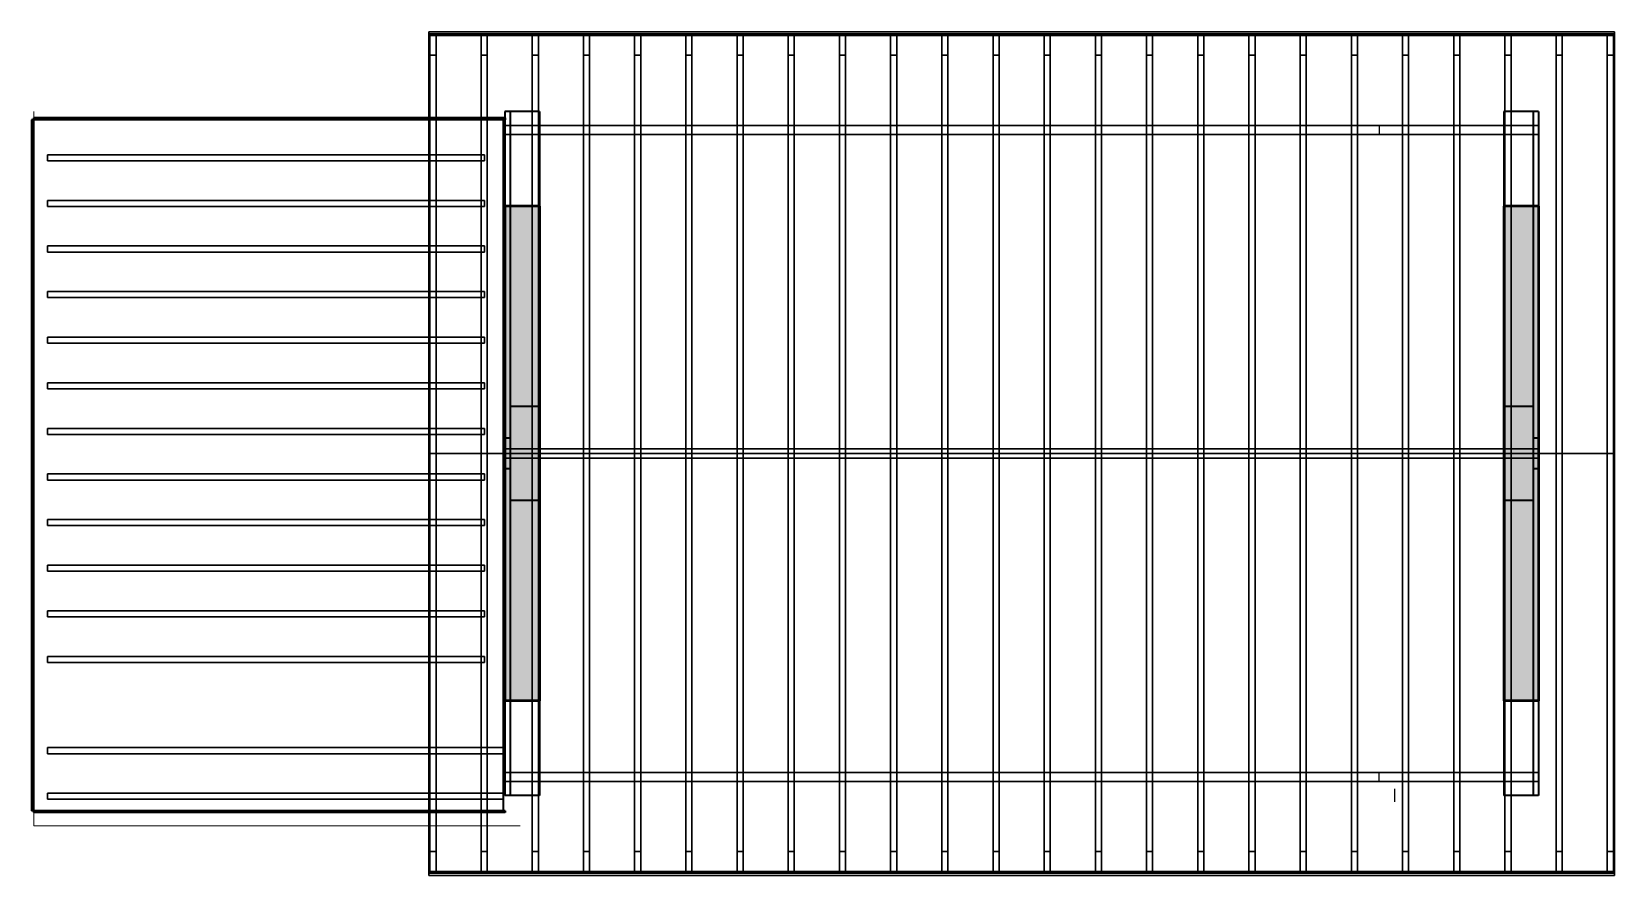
# Model space of a CAD drawing. Header units: metres. Extents: x -13.9 to 7, y -6.2 to 4.9.
import ezdxf

# ---------------------------------------------------------------- set-up
doc = ezdxf.new("R2010")
doc.units = ezdxf.units.M
doc.header["$LTSCALE"] = 8
doc.linetypes.add('Strichlinie_schmal', pattern=[0])
doc.linetypes.add('Vollinie', pattern=[0])
doc.layers.add('Abschnitt 1_Dach_Standard', color=1, linetype='Continuous')
doc.layers.add('Dach', color=2, linetype='Continuous')

msp = doc.modelspace()

# ---------------------------------------------------------------- hatches: boundary and pattern name
at = {"layer": 'Abschnitt 1_Dach_Standard', "linetype": 'Continuous', "true_color": 0xc0c0c0, "transparency": 33554687}
for points in [[(-7.626, -3.902), (-7.556, -3.902), (-7.556, 2.603), (-7.626, 2.603), (-7.626, -3.902)], [(-7.556, -3.902), (-7.171, -3.902), (-7.171, 2.603), (-7.556, 2.603), (-7.556, -3.902)], [(5.519, -3.902), (5.904, -3.902), (5.904, 2.603), (5.519, 2.603), (5.519, -3.902)], [(5.904, -3.902), (5.974, -3.902), (5.974, 2.603), (5.904, 2.603), (5.904, -3.902)]]:
    msp.add_hatch(color=9, dxfattribs=at).paths.add_polyline_path(points, flags=0)

# ---------------------------------------------------------------- linework, layer by layer
at = {"layer": 'Abschnitt 1_Dach_Standard', "color": 7, "linetype": 'Vollinie', "lineweight": 25}
for p, q in [((-8.626, 4.87), (-8.626, 4.9)), ((-8.626, 4.9), (6.974, 4.9)), ((-8.626, 4.9), (-8.626, -0.65)), ((6.974, 4.9), (-8.626, 4.9)), ((6.974, 4.87), (-8.626, 4.87)), ((-8.626, -0.65), (-8.626, 4.87)), ((-8.626, 4.87), (6.974, 4.87)), ((-8.626, 4.85), (-8.626, 4.87)), ((-8.626, 4.87), (6.974, 4.87)), ((-8.626, 4.87), (-8.626, -0.65)), ((6.974, 4.87), (-8.626, 4.87)), ((6.974, 4.85), (-8.626, 4.85)), ((-8.626, -0.65), (-8.626, 4.85)), ((-8.626, 4.85), (6.974, 4.85)), ((-8.533, 4.85), (-8.613, 4.85)), ((-8.613, 4.85), (-8.613, -0.65)), ((-8.613, 4.589), (-8.613, 4.85)), ((-8.613, 4.85), (-8.533, 4.85)), ((-8.533, -0.65), (-8.533, 4.85)), ((-8.533, 4.85), (-8.533, 4.589)), ((-7.86, 4.85), (-7.94, 4.85)), ((-7.94, 4.85), (-7.94, -0.65)), ((-7.94, 4.589), (-7.94, 4.85)), ((-7.94, 4.85), (-7.86, 4.85)), ((-7.86, -0.65), (-7.86, 4.85)), ((-7.86, 4.85), (-7.86, 4.589)), ((-7.186, 4.85), (-7.266, 4.85)), ((-7.266, 4.85), (-7.266, -0.65)), ((-7.266, 4.589), (-7.266, 4.85)), ((-7.266, 4.85), (-7.186, 4.85)), ((-7.186, -0.65), (-7.186, 4.85)), ((-7.186, 4.85), (-7.186, 4.589)), ((-6.512, 4.85), (-6.592, 4.85)), ((-6.592, 4.85), (-6.592, -0.65)), ((-6.592, 4.589), (-6.592, 4.85)), ((-6.592, 4.85), (-6.512, 4.85)), ((-6.512, -0.65), (-6.512, 4.85)), ((-6.512, 4.85), (-6.512, 4.589)), ((-5.839, 4.85), (-5.919, 4.85)), ((-5.919, 4.85), (-5.919, -0.65)), ((-5.919, 4.589), (-5.919, 4.85)), ((-5.919, 4.85), (-5.839, 4.85)), ((-5.839, -0.65), (-5.839, 4.85)), ((-5.839, 4.85), (-5.839, 4.589)), ((-5.165, 4.85), (-5.245, 4.85)), ((-5.245, 4.85), (-5.245, -0.65)), ((-5.245, 4.589), (-5.245, 4.85)), ((-5.245, 4.85), (-5.165, 4.85)), ((-5.165, -0.65), (-5.165, 4.85)), ((-5.165, 4.85), (-5.165, 4.589)), ((-4.491, 4.85), (-4.571, 4.85)), ((-4.571, 4.85), (-4.571, -0.65)), ((-4.571, 4.589), (-4.571, 4.85)), ((-4.571, 4.85), (-4.491, 4.85)), ((-4.491, -0.65), (-4.491, 4.85)), ((-4.491, 4.85), (-4.491, 4.589)), ((-3.818, 4.85), (-3.898, 4.85)), ((-3.898, 4.85), (-3.898, -0.65)), ((-3.898, 4.589), (-3.898, 4.85)), ((-3.898, 4.85), (-3.818, 4.85)), ((-3.818, -0.65), (-3.818, 4.85)), ((-3.818, 4.85), (-3.818, 4.589)), ((-3.144, 4.85), (-3.224, 4.85)), ((-3.224, 4.85), (-3.224, -0.65)), ((-3.224, 4.589), (-3.224, 4.85)), ((-3.224, 4.85), (-3.144, 4.85)), ((-3.144, -0.65), (-3.144, 4.85)), ((-3.144, 4.85), (-3.144, 4.589)), ((-2.47, 4.85), (-2.55, 4.85)), ((-2.55, 4.85), (-2.55, -0.65)), ((-2.55, 4.589), (-2.55, 4.85)), ((-2.55, 4.85), (-2.47, 4.85)), ((-2.47, -0.65), (-2.47, 4.85)), ((-2.47, 4.85), (-2.47, 4.589)), ((-1.796, 4.85), (-1.876, 4.85)), ((-1.876, 4.85), (-1.876, -0.65)), ((-1.876, 4.589), (-1.876, 4.85)), ((-1.876, 4.85), (-1.796, 4.85)), ((-1.796, -0.65), (-1.796, 4.85)), ((-1.796, 4.85), (-1.796, 4.589)), ((-1.123, 4.85), (-1.203, 4.85)), ((-1.203, 4.85), (-1.203, -0.65)), ((-1.203, 4.589), (-1.203, 4.85)), ((-1.203, 4.85), (-1.123, 4.85)), ((-1.123, -0.65), (-1.123, 4.85)), ((-1.123, 4.85), (-1.123, 4.589)), ((-0.449, 4.85), (-0.529, 4.85)), ((-0.529, 4.85), (-0.529, -0.65)), ((-0.529, 4.589), (-0.529, 4.85)), ((-0.529, 4.85), (-0.449, 4.85)), ((-0.449, -0.65), (-0.449, 4.85)), ((-0.449, 4.85), (-0.449, 4.589)), ((0.225, 4.85), (0.145, 4.85)), ((0.145, 4.85), (0.145, -0.65)), ((0.145, 4.589), (0.145, 4.85)), ((0.145, 4.85), (0.225, 4.85)), ((0.225, -0.65), (0.225, 4.85)), ((0.225, 4.85), (0.225, 4.589)), ((0.898, 4.85), (0.818, 4.85)), ((0.818, 4.85), (0.818, -0.65)), ((0.818, 4.589), (0.818, 4.85)), ((0.818, 4.85), (0.898, 4.85)), ((0.898, -0.65), (0.898, 4.85)), ((0.898, 4.85), (0.898, 4.589)), ((1.572, 4.85), (1.492, 4.85)), ((1.492, 4.85), (1.492, -0.65)), ((1.492, 4.589), (1.492, 4.85)), ((1.492, 4.85), (1.572, 4.85)), ((1.572, -0.65), (1.572, 4.85)), ((1.572, 4.85), (1.572, 4.589)), ((2.246, 4.85), (2.166, 4.85)), ((2.166, 4.85), (2.166, -0.65)), ((2.166, 4.589), (2.166, 4.85)), ((2.166, 4.85), (2.246, 4.85)), ((2.246, -0.65), (2.246, 4.85)), ((2.246, 4.85), (2.246, 4.589)), ((2.919, 4.85), (2.839, 4.85)), ((2.839, 4.85), (2.839, -0.65)), ((2.839, 4.589), (2.839, 4.85)), ((2.839, 4.85), (2.919, 4.85)), ((2.919, -0.65), (2.919, 4.85)), ((2.919, 4.85), (2.919, 4.589)), ((3.593, 4.85), (3.513, 4.85)), ((3.513, 4.85), (3.513, -0.65)), ((3.513, 4.589), (3.513, 4.85)), ((3.513, 4.85), (3.593, 4.85)), ((3.593, -0.65), (3.593, 4.85)), ((3.593, 4.85), (3.593, 4.589)), ((4.267, 4.85), (4.187, 4.85)), ((4.187, 4.85), (4.187, -0.65)), ((4.187, 4.589), (4.187, 4.85)), ((4.187, 4.85), (4.267, 4.85)), ((4.267, -0.65), (4.267, 4.85)), ((4.267, 4.85), (4.267, 4.589)), ((4.94, 4.85), (4.86, 4.85)), ((4.86, 4.85), (4.86, -0.65)), ((4.86, 4.589), (4.86, 4.85)), ((4.86, 4.85), (4.94, 4.85)), ((4.94, -0.65), (4.94, 4.85)), ((4.94, 4.85), (4.94, 4.589)), ((5.614, 4.85), (5.534, 4.85)), ((5.534, 4.85), (5.534, -0.65)), ((5.534, 4.589), (5.534, 4.85)), ((5.534, 4.85), (5.614, 4.85)), ((5.614, -0.65), (5.614, 4.85)), ((5.614, 4.85), (5.614, 4.589)), ((6.288, 4.85), (6.208, 4.85)), ((6.208, 4.85), (6.208, -0.65)), ((6.208, 4.589), (6.208, 4.85)), ((6.208, 4.85), (6.288, 4.85)), ((6.288, -0.65), (6.288, 4.85)), ((6.288, 4.85), (6.288, 4.589)), ((6.961, 4.85), (6.881, 4.85)), ((6.881, 4.85), (6.881, -0.65)), ((6.881, 4.589), (6.881, 4.85)), ((6.881, 4.85), (6.961, 4.85)), ((6.961, -0.65), (6.961, 4.85)), ((6.961, 4.85), (6.961, 4.589)), ((6.974, 4.9), (6.974, 4.87)), ((6.974, -0.65), (6.974, 4.9)), ((6.974, 4.87), (6.974, -0.65)), ((6.974, 4.87), (6.974, 4.85)), ((6.974, -0.65), (6.974, 4.87)), ((6.974, 4.85), (6.974, -0.65)), ((-8.613, 4.589), (-8.533, 4.589)), ((-8.613, -0.65), (-8.613, 4.589)), ((-8.533, 4.589), (-8.613, 4.589)), ((-8.533, 4.589), (-8.533, -0.65)), ((-7.94, 4.589), (-7.86, 4.589)), ((-7.94, -0.65), (-7.94, 4.589)), ((-7.86, 4.589), (-7.94, 4.589)), ((-7.86, 4.589), (-7.86, -0.65)), ((-7.266, 4.589), (-7.186, 4.589)), ((-7.266, -0.65), (-7.266, 4.589)), ((-7.186, 4.589), (-7.266, 4.589)), ((-7.186, 4.589), (-7.186, -0.65)), ((-6.592, 4.589), (-6.512, 4.589)), ((-6.592, -0.65), (-6.592, 4.589)), ((-6.512, 4.589), (-6.592, 4.589)), ((-6.512, 4.589), (-6.512, -0.65)), ((-5.919, 4.589), (-5.839, 4.589)), ((-5.919, -0.65), (-5.919, 4.589)), ((-5.839, 4.589), (-5.919, 4.589)), ((-5.839, 4.589), (-5.839, -0.65)), ((-5.245, 4.589), (-5.165, 4.589)), ((-5.245, -0.65), (-5.245, 4.589)), ((-5.165, 4.589), (-5.245, 4.589)), ((-5.165, 4.589), (-5.165, -0.65)), ((-4.571, 4.589), (-4.491, 4.589)), ((-4.571, -0.65), (-4.571, 4.589)), ((-4.491, 4.589), (-4.571, 4.589)), ((-4.491, 4.589), (-4.491, -0.65)), ((-3.898, 4.589), (-3.818, 4.589)), ((-3.898, -0.65), (-3.898, 4.589)), ((-3.818, 4.589), (-3.898, 4.589)), ((-3.818, 4.589), (-3.818, -0.65)), ((-3.224, 4.589), (-3.144, 4.589)), ((-3.224, -0.65), (-3.224, 4.589)), ((-3.144, 4.589), (-3.224, 4.589)), ((-3.144, 4.589), (-3.144, -0.65)), ((-2.55, 4.589), (-2.47, 4.589)), ((-2.55, -0.65), (-2.55, 4.589)), ((-2.47, 4.589), (-2.55, 4.589)), ((-2.47, 4.589), (-2.47, -0.65)), ((-1.876, 4.589), (-1.796, 4.589)), ((-1.876, -0.65), (-1.876, 4.589)), ((-1.796, 4.589), (-1.876, 4.589)), ((-1.796, 4.589), (-1.796, -0.65)), ((-1.203, 4.589), (-1.123, 4.589)), ((-1.203, -0.65), (-1.203, 4.589)), ((-1.123, 4.589), (-1.203, 4.589)), ((-1.123, 4.589), (-1.123, -0.65)), ((-0.529, 4.589), (-0.449, 4.589)), ((-0.529, -0.65), (-0.529, 4.589)), ((-0.449, 4.589), (-0.529, 4.589)), ((-0.449, 4.589), (-0.449, -0.65)), ((0.145, 4.589), (0.225, 4.589)), ((0.145, -0.65), (0.145, 4.589)), ((0.225, 4.589), (0.145, 4.589)), ((0.225, 4.589), (0.225, -0.65)), ((0.818, 4.589), (0.898, 4.589)), ((0.818, -0.65), (0.818, 4.589)), ((0.898, 4.589), (0.818, 4.589)), ((0.898, 4.589), (0.898, -0.65)), ((1.492, 4.589), (1.572, 4.589)), ((1.492, -0.65), (1.492, 4.589)), ((1.572, 4.589), (1.492, 4.589)), ((1.572, 4.589), (1.572, -0.65)), ((2.166, 4.589), (2.246, 4.589)), ((2.166, -0.65), (2.166, 4.589)), ((2.246, 4.589), (2.166, 4.589)), ((2.246, 4.589), (2.246, -0.65)), ((2.839, 4.589), (2.919, 4.589)), ((2.839, -0.65), (2.839, 4.589)), ((2.919, 4.589), (2.839, 4.589)), ((2.919, 4.589), (2.919, -0.65)), ((3.513, 4.589), (3.593, 4.589)), ((3.513, -0.65), (3.513, 4.589)), ((3.593, 4.589), (3.513, 4.589)), ((3.593, 4.589), (3.593, -0.65)), ((4.187, 4.589), (4.267, 4.589)), ((4.187, -0.65), (4.187, 4.589)), ((4.267, 4.589), (4.187, 4.589)), ((4.267, 4.589), (4.267, -0.65)), ((4.86, 4.589), (4.94, 4.589)), ((4.86, -0.65), (4.86, 4.589)), ((4.94, 4.589), (4.86, 4.589)), ((4.94, 4.589), (4.94, -0.65)), ((5.534, 4.589), (5.614, 4.589)), ((5.534, -0.65), (5.534, 4.589)), ((5.614, 4.589), (5.534, 4.589)), ((5.614, 4.589), (5.614, -0.65)), ((6.208, 4.589), (6.288, 4.589)), ((6.208, -0.65), (6.208, 4.589)), ((6.288, 4.589), (6.208, 4.589)), ((6.288, 4.589), (6.288, -0.65)), ((6.881, 4.589), (6.961, 4.589)), ((6.881, -0.65), (6.881, 4.589)), ((6.961, 4.589), (6.881, 4.589)), ((6.961, 4.589), (6.961, -0.65)), ((-13.85, -5.35), (-13.849, 3.741)), ((-13.849, 3.741), (-13.85, -5.35)), ((-13.849, 3.741), (-13.846, 3.741)), ((-7.651, 3.741), (-13.849, 3.741)), ((-13.846, 3.741), (-13.847, -5.35)), ((-13.847, -5.35), (-13.846, 3.741)), ((-13.847, -5.35), (-13.846, 3.741)), ((-13.846, 3.741), (-13.847, -5.35)), ((-13.846, 3.741), (-7.648, 3.741)), ((-13.846, 3.741), (-13.844, 3.741)), ((-7.648, 3.741), (-13.846, 3.741)), ((-13.844, 3.741), (-13.845, -5.35)), ((-13.845, -5.35), (-13.844, 3.741)), ((-13.844, 3.741), (-7.646, 3.741)), ((-7.648, 3.741), (-7.651, 3.741)), ((-7.651, 3.741), (-7.648, -5.35)), ((-7.648, -5.35), (-7.651, 3.741)), ((-7.645, -5.35), (-7.648, 3.741)), ((-7.648, 3.741), (-7.645, -5.35)), ((-7.646, 3.741), (-7.648, 3.741)), ((-7.648, 3.741), (-7.645, -5.35)), ((-7.645, -5.35), (-7.648, 3.741)), ((-7.643, -5.35), (-7.646, 3.741)), ((-7.646, 3.741), (-7.643, -5.35)), ((5.974, 3.668), (-7.626, 3.668)), ((-7.626, 3.668), (-7.626, 3.548)), ((-7.626, 3.548), (-7.626, 3.668)), ((-7.626, 3.668), (5.974, 3.668)), ((-7.626, 3.548), (5.974, 3.548)), ((5.974, 3.548), (-7.626, 3.548)), ((5.974, 3.548), (5.974, 3.668)), ((5.974, 3.668), (5.974, 3.548)), ((-13.644, 3.281), (-13.644, 3.201)), ((-7.896, 3.281), (-13.644, 3.281)), ((-13.644, 3.201), (-13.644, 3.281)), ((-13.644, 3.281), (-7.896, 3.281)), ((-13.644, 3.201), (-7.896, 3.201)), ((-7.896, 3.201), (-13.644, 3.201)), ((-7.896, 3.201), (-7.896, 3.281)), ((-7.896, 3.281), (-7.896, 3.201)), ((-13.644, 2.681), (-13.644, 2.601)), ((-7.896, 2.681), (-13.644, 2.681)), ((-13.644, 2.601), (-13.644, 2.681)), ((-13.644, 2.681), (-7.896, 2.681)), ((-13.644, 2.601), (-7.896, 2.601)), ((-7.896, 2.601), (-13.644, 2.601)), ((-7.896, 2.601), (-7.896, 2.681)), ((-7.896, 2.681), (-7.896, 2.601)), ((-13.644, 2.081), (-13.644, 2.001)), ((-7.895, 2.081), (-13.644, 2.081)), ((-13.644, 2.001), (-13.644, 2.081)), ((-13.644, 2.081), (-7.895, 2.081)), ((-13.644, 2.001), (-7.895, 2.001)), ((-7.895, 2.001), (-13.644, 2.001)), ((-7.895, 2.001), (-7.895, 2.081)), ((-7.895, 2.081), (-7.895, 2.001)), ((-13.644, 1.481), (-13.644, 1.401)), ((-7.895, 1.481), (-13.644, 1.481)), ((-13.644, 1.401), (-13.644, 1.481)), ((-13.644, 1.481), (-7.895, 1.481)), ((-7.895, 1.401), (-7.895, 1.481)), ((-7.895, 1.481), (-7.895, 1.401)), ((-13.644, 1.401), (-7.895, 1.401)), ((-7.895, 1.401), (-13.644, 1.401)), ((-13.644, 0.881), (-13.644, 0.801)), ((-7.895, 0.881), (-13.644, 0.881)), ((-13.644, 0.801), (-13.644, 0.881)), ((-13.644, 0.881), (-7.895, 0.881)), ((-7.895, 0.801), (-7.895, 0.881)), ((-7.895, 0.881), (-7.895, 0.801)), ((-13.644, 0.801), (-7.895, 0.801)), ((-7.895, 0.801), (-13.644, 0.801)), ((-13.644, 0.281), (-13.644, 0.201)), ((-7.895, 0.281), (-13.644, 0.281)), ((-13.644, 0.201), (-13.644, 0.281)), ((-13.644, 0.281), (-7.895, 0.281)), ((-7.895, 0.201), (-7.895, 0.281)), ((-7.895, 0.281), (-7.895, 0.201)), ((-13.644, 0.201), (-7.895, 0.201)), ((-7.895, 0.201), (-13.644, 0.201)), ((-13.644, -0.319), (-13.644, -0.399)), ((-7.895, -0.319), (-13.644, -0.319)), ((-13.644, -0.399), (-13.644, -0.319)), ((-13.644, -0.319), (-7.895, -0.319)), ((-13.644, -0.399), (-7.895, -0.399)), ((-7.895, -0.399), (-13.644, -0.399)), ((-7.895, -0.399), (-7.895, -0.319)), ((-7.895, -0.319), (-7.895, -0.399)), ((5.974, -0.59), (-7.626, -0.59)), ((-7.626, -0.59), (-7.626, -0.71)), ((-7.626, -0.59), (5.974, -0.59)), ((-7.626, -0.71), (-7.626, -0.59)), ((5.974, -0.71), (5.974, -0.59)), ((5.974, -0.59), (5.974, -0.71)), ((-8.626, -6.17), (-8.626, -0.65)), ((-8.626, -0.65), (6.974, -0.65)), ((-8.626, -0.65), (-8.626, -6.2)), ((6.974, -0.65), (-8.626, -0.65)), ((-8.626, -6.15), (-8.626, -0.65)), ((-8.626, -0.65), (6.974, -0.65)), ((-8.626, -0.65), (-8.626, -6.17)), ((6.974, -0.65), (-8.626, -0.65)), ((6.974, -0.65), (-8.626, -0.65)), ((-8.626, -0.65), (6.974, -0.65)), ((6.974, -0.65), (-8.626, -0.65)), ((-8.626, -0.65), (6.974, -0.65)), ((-8.613, -0.65), (-8.533, -0.65)), ((-8.533, -0.65), (-8.613, -0.65)), ((-8.533, -0.65), (-8.613, -0.65)), ((-8.613, -0.65), (-8.613, -6.15)), ((-8.613, -5.888), (-8.613, -0.65)), ((-8.613, -0.65), (-8.533, -0.65)), ((-8.533, -6.15), (-8.533, -0.65)), ((-8.533, -0.65), (-8.533, -5.888)), ((-7.94, -0.65), (-7.86, -0.65)), ((-7.86, -0.65), (-7.94, -0.65)), ((-7.86, -0.65), (-7.94, -0.65)), ((-7.94, -0.65), (-7.94, -6.15)), ((-7.94, -5.888), (-7.94, -0.65)), ((-7.94, -0.65), (-7.86, -0.65)), ((-7.86, -6.15), (-7.86, -0.65)), ((-7.86, -0.65), (-7.86, -5.888)), ((-7.626, -0.71), (5.974, -0.71)), ((5.974, -0.71), (-7.626, -0.71)), ((-7.266, -0.65), (-7.186, -0.65)), ((-7.186, -0.65), (-7.266, -0.65)), ((-7.186, -0.65), (-7.266, -0.65)), ((-7.266, -0.65), (-7.266, -6.15)), ((-7.266, -5.888), (-7.266, -0.65)), ((-7.266, -0.65), (-7.186, -0.65)), ((-7.186, -6.15), (-7.186, -0.65)), ((-7.186, -0.65), (-7.186, -5.888)), ((-6.592, -0.65), (-6.512, -0.65)), ((-6.512, -0.65), (-6.592, -0.65)), ((-6.512, -0.65), (-6.592, -0.65)), ((-6.592, -0.65), (-6.592, -6.15)), ((-6.592, -5.888), (-6.592, -0.65)), ((-6.592, -0.65), (-6.512, -0.65)), ((-6.512, -6.15), (-6.512, -0.65)), ((-6.512, -0.65), (-6.512, -5.888)), ((-5.919, -0.65), (-5.839, -0.65)), ((-5.839, -0.65), (-5.919, -0.65)), ((-5.839, -0.65), (-5.919, -0.65)), ((-5.919, -0.65), (-5.919, -6.15)), ((-5.919, -5.888), (-5.919, -0.65)), ((-5.919, -0.65), (-5.839, -0.65)), ((-5.839, -6.15), (-5.839, -0.65)), ((-5.839, -0.65), (-5.839, -5.888)), ((-5.245, -0.65), (-5.165, -0.65)), ((-5.165, -0.65), (-5.245, -0.65)), ((-5.165, -0.65), (-5.245, -0.65)), ((-5.245, -0.65), (-5.245, -6.15)), ((-5.245, -5.888), (-5.245, -0.65)), ((-5.245, -0.65), (-5.165, -0.65)), ((-5.165, -6.15), (-5.165, -0.65)), ((-5.165, -0.65), (-5.165, -5.888)), ((-4.491, -0.65), (-4.571, -0.65)), ((-4.571, -0.65), (-4.571, -6.15)), ((-4.571, -5.888), (-4.571, -0.65)), ((-4.571, -0.65), (-4.491, -0.65)), ((-4.571, -0.65), (-4.491, -0.65)), ((-4.491, -0.65), (-4.571, -0.65)), ((-4.491, -6.15), (-4.491, -0.65)), ((-4.491, -0.65), (-4.491, -5.888)), ((-3.818, -0.65), (-3.898, -0.65)), ((-3.898, -0.65), (-3.898, -6.15)), ((-3.898, -5.888), (-3.898, -0.65)), ((-3.898, -0.65), (-3.818, -0.65)), ((-3.898, -0.65), (-3.818, -0.65)), ((-3.818, -0.65), (-3.898, -0.65)), ((-3.818, -6.15), (-3.818, -0.65)), ((-3.818, -0.65), (-3.818, -5.888)), ((-3.144, -0.65), (-3.224, -0.65)), ((-3.224, -0.65), (-3.224, -6.15)), ((-3.224, -5.888), (-3.224, -0.65)), ((-3.224, -0.65), (-3.144, -0.65)), ((-3.224, -0.65), (-3.144, -0.65)), ((-3.144, -0.65), (-3.224, -0.65)), ((-3.144, -6.15), (-3.144, -0.65)), ((-3.144, -0.65), (-3.144, -5.888)), ((-2.47, -0.65), (-2.55, -0.65)), ((-2.55, -0.65), (-2.55, -6.15)), ((-2.55, -5.888), (-2.55, -0.65)), ((-2.55, -0.65), (-2.47, -0.65)), ((-2.55, -0.65), (-2.47, -0.65)), ((-2.47, -0.65), (-2.55, -0.65)), ((-2.47, -6.15), (-2.47, -0.65)), ((-2.47, -0.65), (-2.47, -5.888)), ((-1.876, -0.65), (-1.796, -0.65)), ((-1.796, -0.65), (-1.876, -0.65)), ((-1.796, -0.65), (-1.876, -0.65)), ((-1.876, -0.65), (-1.876, -6.15)), ((-1.876, -5.888), (-1.876, -0.65)), ((-1.876, -0.65), (-1.796, -0.65)), ((-1.796, -6.15), (-1.796, -0.65)), ((-1.796, -0.65), (-1.796, -5.888)), ((-1.203, -0.65), (-1.123, -0.65)), ((-1.123, -0.65), (-1.203, -0.65)), ((-1.123, -0.65), (-1.203, -0.65)), ((-1.203, -0.65), (-1.203, -6.15)), ((-1.203, -5.888), (-1.203, -0.65)), ((-1.203, -0.65), (-1.123, -0.65)), ((-1.123, -6.15), (-1.123, -0.65)), ((-1.123, -0.65), (-1.123, -5.888)), ((-0.529, -0.65), (-0.449, -0.65)), ((-0.449, -0.65), (-0.529, -0.65)), ((-0.449, -0.65), (-0.529, -0.65)), ((-0.529, -0.65), (-0.529, -6.15)), ((-0.529, -5.888), (-0.529, -0.65)), ((-0.529, -0.65), (-0.449, -0.65)), ((-0.449, -6.15), (-0.449, -0.65)), ((-0.449, -0.65), (-0.449, -5.888)), ((0.145, -0.65), (0.225, -0.65)), ((0.225, -0.65), (0.145, -0.65)), ((0.225, -0.65), (0.145, -0.65)), ((0.145, -0.65), (0.145, -6.15)), ((0.145, -5.888), (0.145, -0.65)), ((0.145, -0.65), (0.225, -0.65)), ((0.225, -6.15), (0.225, -0.65)), ((0.225, -0.65), (0.225, -5.888)), ((0.818, -0.65), (0.898, -0.65)), ((0.898, -0.65), (0.818, -0.65)), ((0.898, -0.65), (0.818, -0.65)), ((0.818, -0.65), (0.818, -6.15)), ((0.818, -5.888), (0.818, -0.65)), ((0.818, -0.65), (0.898, -0.65)), ((0.898, -6.15), (0.898, -0.65)), ((0.898, -0.65), (0.898, -5.888)), ((1.492, -0.65), (1.572, -0.65)), ((1.572, -0.65), (1.492, -0.65)), ((1.572, -0.65), (1.492, -0.65)), ((1.492, -0.65), (1.492, -6.15)), ((1.492, -5.888), (1.492, -0.65)), ((1.492, -0.65), (1.572, -0.65)), ((1.572, -6.15), (1.572, -0.65)), ((1.572, -0.65), (1.572, -5.888)), ((2.166, -0.65), (2.246, -0.65)), ((2.246, -0.65), (2.166, -0.65)), ((2.246, -0.65), (2.166, -0.65)), ((2.166, -0.65), (2.166, -6.15)), ((2.166, -5.888), (2.166, -0.65)), ((2.166, -0.65), (2.246, -0.65)), ((2.246, -6.15), (2.246, -0.65)), ((2.246, -0.65), (2.246, -5.888)), ((2.839, -0.65), (2.919, -0.65)), ((2.919, -0.65), (2.839, -0.65)), ((2.919, -0.65), (2.839, -0.65)), ((2.839, -0.65), (2.839, -6.15)), ((2.839, -5.888), (2.839, -0.65)), ((2.839, -0.65), (2.919, -0.65)), ((2.919, -6.15), (2.919, -0.65)), ((2.919, -0.65), (2.919, -5.888)), ((3.513, -0.65), (3.593, -0.65)), ((3.593, -0.65), (3.513, -0.65)), ((3.593, -0.65), (3.513, -0.65)), ((3.513, -0.65), (3.513, -6.15)), ((3.513, -5.888), (3.513, -0.65)), ((3.513, -0.65), (3.593, -0.65)), ((3.593, -6.15), (3.593, -0.65)), ((3.593, -0.65), (3.593, -5.888)), ((4.187, -0.65), (4.267, -0.65)), ((4.267, -0.65), (4.187, -0.65)), ((4.267, -0.65), (4.187, -0.65)), ((4.187, -0.65), (4.187, -6.15)), ((4.187, -5.888), (4.187, -0.65)), ((4.187, -0.65), (4.267, -0.65)), ((4.267, -6.15), (4.267, -0.65)), ((4.267, -0.65), (4.267, -5.888)), ((4.94, -0.65), (4.86, -0.65)), ((4.86, -0.65), (4.86, -6.15)), ((4.86, -5.888), (4.86, -0.65)), ((4.86, -0.65), (4.94, -0.65)), ((4.86, -0.65), (4.94, -0.65)), ((4.94, -0.65), (4.86, -0.65)), ((4.94, -6.15), (4.94, -0.65)), ((4.94, -0.65), (4.94, -5.888)), ((5.534, -0.65), (5.614, -0.65)), ((5.614, -0.65), (5.534, -0.65)), ((5.614, -0.65), (5.534, -0.65)), ((5.534, -0.65), (5.534, -6.15)), ((5.534, -5.888), (5.534, -0.65)), ((5.534, -0.65), (5.614, -0.65)), ((5.614, -6.15), (5.614, -0.65)), ((5.614, -0.65), (5.614, -5.888)), ((6.208, -0.65), (6.288, -0.65)), ((6.288, -0.65), (6.208, -0.65)), ((6.288, -0.65), (6.208, -0.65)), ((6.208, -0.65), (6.208, -6.15)), ((6.208, -5.888), (6.208, -0.65)), ((6.208, -0.65), (6.288, -0.65)), ((6.288, -6.15), (6.288, -0.65)), ((6.288, -0.65), (6.288, -5.888)), ((6.961, -0.65), (6.881, -0.65)), ((6.881, -0.65), (6.881, -6.15)), ((6.881, -5.888), (6.881, -0.65)), ((6.881, -0.65), (6.961, -0.65)), ((6.881, -0.65), (6.961, -0.65)), ((6.961, -0.65), (6.881, -0.65)), ((6.961, -6.15), (6.961, -0.65)), ((6.961, -0.65), (6.961, -5.888)), ((6.974, -0.65), (6.974, -6.17)), ((6.974, -6.2), (6.974, -0.65)), ((6.974, -0.65), (6.974, -6.15)), ((6.974, -6.17), (6.974, -0.65)), ((-13.644, -0.919), (-13.644, -0.999)), ((-7.894, -0.919), (-13.644, -0.919)), ((-13.644, -0.999), (-13.644, -0.919)), ((-13.644, -0.919), (-7.894, -0.919)), ((-13.644, -0.999), (-7.894, -0.999)), ((-7.894, -0.999), (-13.644, -0.999)), ((-7.894, -0.999), (-7.894, -0.919)), ((-7.894, -0.919), (-7.894, -0.999)), ((-13.645, -1.519), (-13.645, -1.599)), ((-7.894, -1.519), (-13.645, -1.519)), ((-13.645, -1.599), (-13.645, -1.519)), ((-13.645, -1.519), (-7.894, -1.519)), ((-13.645, -1.599), (-7.894, -1.599)), ((-7.894, -1.599), (-13.645, -1.599)), ((-7.894, -1.599), (-7.894, -1.519)), ((-7.894, -1.519), (-7.894, -1.599)), ((-13.645, -2.119), (-13.645, -2.199)), ((-7.894, -2.119), (-13.645, -2.119)), ((-13.645, -2.199), (-13.645, -2.119)), ((-13.645, -2.119), (-7.894, -2.119)), ((-13.645, -2.199), (-7.894, -2.199)), ((-7.894, -2.199), (-13.645, -2.199)), ((-7.894, -2.199), (-7.894, -2.119)), ((-7.894, -2.119), (-7.894, -2.199)), ((-13.645, -2.719), (-13.645, -2.799)), ((-7.894, -2.719), (-13.645, -2.719)), ((-13.645, -2.799), (-13.645, -2.719)), ((-13.645, -2.719), (-7.894, -2.719)), ((-13.645, -2.799), (-7.894, -2.799)), ((-7.894, -2.799), (-13.645, -2.799)), ((-7.894, -2.799), (-7.894, -2.719)), ((-7.894, -2.719), (-7.894, -2.799)), ((-13.645, -3.319), (-13.645, -3.399)), ((-7.894, -3.319), (-13.645, -3.319)), ((-13.645, -3.399), (-13.645, -3.319)), ((-13.645, -3.319), (-7.894, -3.319)), ((-7.894, -3.399), (-7.894, -3.319)), ((-7.894, -3.319), (-7.894, -3.399)), ((-13.645, -3.399), (-7.894, -3.399)), ((-7.894, -3.399), (-13.645, -3.399)), ((-13.645, -4.519), (-13.645, -4.599)), ((-7.643, -4.519), (-13.645, -4.519)), ((-13.645, -4.599), (-13.645, -4.519)), ((-13.645, -4.519), (-7.643, -4.519)), ((-7.643, -4.599), (-7.643, -4.519)), ((-7.643, -4.519), (-7.643, -4.599)), ((-13.645, -4.599), (-7.643, -4.599)), ((-7.643, -4.599), (-13.645, -4.599)), ((5.974, -4.847), (-7.626, -4.847)), ((-7.626, -4.847), (-7.626, -4.967)), ((-7.626, -4.847), (5.974, -4.847)), ((-7.626, -4.967), (-7.626, -4.847)), ((-7.626, -4.967), (5.974, -4.967)), ((5.974, -4.967), (-7.626, -4.967)), ((5.974, -4.967), (5.974, -4.847)), ((5.974, -4.847), (5.974, -4.967)), ((-13.645, -5.119), (-13.645, -5.199)), ((-7.643, -5.119), (-13.645, -5.119)), ((-13.645, -5.199), (-13.645, -5.119)), ((-13.645, -5.119), (-7.643, -5.119)), ((-13.645, -5.199), (-7.643, -5.199)), ((-7.643, -5.199), (-13.645, -5.199)), ((-7.643, -5.199), (-7.643, -5.119)), ((-7.643, -5.119), (-7.643, -5.199)), ((-13.847, -5.35), (-13.85, -5.35)), ((-13.85, -5.35), (-7.648, -5.35)), ((-7.645, -5.35), (-13.847, -5.35)), ((-13.845, -5.35), (-13.847, -5.35)), ((-13.847, -5.35), (-7.645, -5.35)), ((-7.643, -5.35), (-13.845, -5.35)), ((-7.648, -5.35), (-7.645, -5.35)), ((-7.645, -5.35), (-7.643, -5.35)), ((-8.533, -5.888), (-8.613, -5.888)), ((-8.613, -6.15), (-8.613, -5.888)), ((-8.613, -5.888), (-8.533, -5.888)), ((-8.533, -5.888), (-8.533, -6.15)), ((-7.86, -5.888), (-7.94, -5.888)), ((-7.94, -6.15), (-7.94, -5.888)), ((-7.94, -5.888), (-7.86, -5.888)), ((-7.86, -5.888), (-7.86, -6.15)), ((-7.186, -5.888), (-7.266, -5.888)), ((-7.266, -6.15), (-7.266, -5.888)), ((-7.266, -5.888), (-7.186, -5.888)), ((-7.186, -5.888), (-7.186, -6.15)), ((-6.512, -5.888), (-6.592, -5.888)), ((-6.592, -6.15), (-6.592, -5.888)), ((-6.592, -5.888), (-6.512, -5.888)), ((-6.512, -5.888), (-6.512, -6.15)), ((-5.839, -5.888), (-5.919, -5.888)), ((-5.919, -6.15), (-5.919, -5.888)), ((-5.919, -5.888), (-5.839, -5.888)), ((-5.839, -5.888), (-5.839, -6.15)), ((-5.165, -5.888), (-5.245, -5.888)), ((-5.245, -6.15), (-5.245, -5.888)), ((-5.245, -5.888), (-5.165, -5.888)), ((-5.165, -5.888), (-5.165, -6.15)), ((-4.491, -5.888), (-4.571, -5.888)), ((-4.571, -6.15), (-4.571, -5.888)), ((-4.571, -5.888), (-4.491, -5.888)), ((-4.491, -5.888), (-4.491, -6.15)), ((-3.818, -5.888), (-3.898, -5.888)), ((-3.898, -6.15), (-3.898, -5.888)), ((-3.898, -5.888), (-3.818, -5.888)), ((-3.818, -5.888), (-3.818, -6.15)), ((-3.144, -5.888), (-3.224, -5.888)), ((-3.224, -6.15), (-3.224, -5.888)), ((-3.224, -5.888), (-3.144, -5.888)), ((-3.144, -5.888), (-3.144, -6.15)), ((-2.47, -5.888), (-2.55, -5.888)), ((-2.55, -6.15), (-2.55, -5.888)), ((-2.55, -5.888), (-2.47, -5.888)), ((-2.47, -5.888), (-2.47, -6.15)), ((-1.796, -5.888), (-1.876, -5.888)), ((-1.876, -6.15), (-1.876, -5.888)), ((-1.876, -5.888), (-1.796, -5.888)), ((-1.796, -5.888), (-1.796, -6.15)), ((-1.123, -5.888), (-1.203, -5.888)), ((-1.203, -6.15), (-1.203, -5.888)), ((-1.203, -5.888), (-1.123, -5.888)), ((-1.123, -5.888), (-1.123, -6.15)), ((-0.449, -5.888), (-0.529, -5.888)), ((-0.529, -6.15), (-0.529, -5.888)), ((-0.529, -5.888), (-0.449, -5.888)), ((-0.449, -5.888), (-0.449, -6.15)), ((0.225, -5.888), (0.145, -5.888)), ((0.145, -6.15), (0.145, -5.888)), ((0.145, -5.888), (0.225, -5.888)), ((0.225, -5.888), (0.225, -6.15)), ((0.898, -5.888), (0.818, -5.888)), ((0.818, -6.15), (0.818, -5.888)), ((0.818, -5.888), (0.898, -5.888)), ((0.898, -5.888), (0.898, -6.15)), ((1.572, -5.888), (1.492, -5.888)), ((1.492, -6.15), (1.492, -5.888)), ((1.492, -5.888), (1.572, -5.888)), ((1.572, -5.888), (1.572, -6.15)), ((2.246, -5.888), (2.166, -5.888)), ((2.166, -6.15), (2.166, -5.888)), ((2.166, -5.888), (2.246, -5.888)), ((2.246, -5.888), (2.246, -6.15)), ((2.919, -5.888), (2.839, -5.888)), ((2.839, -6.15), (2.839, -5.888)), ((2.839, -5.888), (2.919, -5.888)), ((2.919, -5.888), (2.919, -6.15)), ((3.593, -5.888), (3.513, -5.888)), ((3.513, -6.15), (3.513, -5.888)), ((3.513, -5.888), (3.593, -5.888)), ((3.593, -5.888), (3.593, -6.15)), ((4.267, -5.888), (4.187, -5.888)), ((4.187, -6.15), (4.187, -5.888)), ((4.187, -5.888), (4.267, -5.888)), ((4.267, -5.888), (4.267, -6.15)), ((4.94, -5.888), (4.86, -5.888)), ((4.86, -6.15), (4.86, -5.888)), ((4.86, -5.888), (4.94, -5.888)), ((4.94, -5.888), (4.94, -6.15)), ((5.614, -5.888), (5.534, -5.888)), ((5.534, -6.15), (5.534, -5.888)), ((5.534, -5.888), (5.614, -5.888)), ((5.614, -5.888), (5.614, -6.15)), ((6.288, -5.888), (6.208, -5.888)), ((6.208, -6.15), (6.208, -5.888)), ((6.208, -5.888), (6.288, -5.888)), ((6.288, -5.888), (6.288, -6.15)), ((6.961, -5.888), (6.881, -5.888)), ((6.881, -6.15), (6.881, -5.888)), ((6.881, -5.888), (6.961, -5.888)), ((6.961, -5.888), (6.961, -6.15)), ((-8.626, -6.17), (-8.626, -6.15)), ((-8.626, -6.15), (6.974, -6.15)), ((6.974, -6.15), (-8.626, -6.15)), ((-8.626, -6.2), (-8.626, -6.17)), ((-8.626, -6.17), (6.974, -6.17)), ((6.974, -6.17), (-8.626, -6.17)), ((6.974, -6.17), (-8.626, -6.17)), ((-8.626, -6.17), (6.974, -6.17)), ((6.974, -6.2), (-8.626, -6.2)), ((-8.626, -6.2), (6.974, -6.2)), ((-8.613, -6.15), (-8.533, -6.15)), ((-8.533, -6.15), (-8.613, -6.15)), ((-7.94, -6.15), (-7.86, -6.15)), ((-7.86, -6.15), (-7.94, -6.15)), ((-7.266, -6.15), (-7.186, -6.15)), ((-7.186, -6.15), (-7.266, -6.15)), ((-6.592, -6.15), (-6.512, -6.15)), ((-6.512, -6.15), (-6.592, -6.15)), ((-5.919, -6.15), (-5.839, -6.15)), ((-5.839, -6.15), (-5.919, -6.15)), ((-5.245, -6.15), (-5.165, -6.15)), ((-5.165, -6.15), (-5.245, -6.15)), ((-4.571, -6.15), (-4.491, -6.15)), ((-4.491, -6.15), (-4.571, -6.15)), ((-3.898, -6.15), (-3.818, -6.15)), ((-3.818, -6.15), (-3.898, -6.15)), ((-3.224, -6.15), (-3.144, -6.15)), ((-3.144, -6.15), (-3.224, -6.15)), ((-2.55, -6.15), (-2.47, -6.15)), ((-2.47, -6.15), (-2.55, -6.15)), ((-1.876, -6.15), (-1.796, -6.15)), ((-1.796, -6.15), (-1.876, -6.15)), ((-1.203, -6.15), (-1.123, -6.15)), ((-1.123, -6.15), (-1.203, -6.15)), ((-0.529, -6.15), (-0.449, -6.15)), ((-0.449, -6.15), (-0.529, -6.15)), ((0.145, -6.15), (0.225, -6.15)), ((0.225, -6.15), (0.145, -6.15)), ((0.818, -6.15), (0.898, -6.15)), ((0.898, -6.15), (0.818, -6.15)), ((1.492, -6.15), (1.572, -6.15)), ((1.572, -6.15), (1.492, -6.15)), ((2.166, -6.15), (2.246, -6.15)), ((2.246, -6.15), (2.166, -6.15)), ((2.839, -6.15), (2.919, -6.15)), ((2.919, -6.15), (2.839, -6.15)), ((3.513, -6.15), (3.593, -6.15)), ((3.593, -6.15), (3.513, -6.15)), ((4.187, -6.15), (4.267, -6.15)), ((4.267, -6.15), (4.187, -6.15)), ((4.86, -6.15), (4.94, -6.15)), ((4.94, -6.15), (4.86, -6.15)), ((5.534, -6.15), (5.614, -6.15)), ((5.614, -6.15), (5.534, -6.15)), ((6.208, -6.15), (6.288, -6.15)), ((6.288, -6.15), (6.208, -6.15)), ((6.881, -6.15), (6.961, -6.15)), ((6.961, -6.15), (6.881, -6.15)), ((6.974, -6.15), (6.974, -6.17)), ((6.974, -6.17), (6.974, -6.2))]:
    msp.add_line(p, q, dxfattribs=at)
at = {"layer": 'Abschnitt 1_Dach_Standard', "color": 7, "linetype": 'Vollinie', "lineweight": 35}
for p, q in [((-13.83, 3.766), (-13.83, 3.741)), ((-7.624, 3.766), (-13.83, 3.766)), ((-13.825, 3.766), (-13.825, 3.741)), ((-7.626, 3.85), (-7.626, 2.603)), ((-7.171, 3.85), (-7.626, 3.85)), ((-7.624, 3.766), (-7.624, 3.741)), ((-7.624, 3.766), (-7.624, 3.741)), ((-7.556, 3.85), (-7.556, -5.15)), ((-7.171, 3.85), (-7.171, 2.603)), ((5.519, 3.85), (5.519, 2.603)), ((5.974, 3.85), (5.519, 3.85)), ((5.904, 3.85), (5.904, -5.15)), ((5.974, 3.85), (5.974, 2.603)), ((-13.855, 3.741), (-13.855, -5.35)), ((-13.83, 3.741), (-13.855, 3.741)), ((-13.844, 3.741), (-13.845, -5.35)), ((-7.624, 3.741), (-13.83, 3.741)), ((-13.83, 3.741), (-13.83, -5.35)), ((-13.826, 3.741), (-13.826, 3.741)), ((-7.646, 3.741), (-13.826, 3.741)), ((-7.646, 3.741), (-7.646, 3.741)), ((-7.556, 2.603), (-7.556, -3.902)), ((5.904, 2.603), (5.904, -3.902)), ((-7.171, -0.03), (-7.556, -0.03)), ((5.904, -0.03), (5.519, -0.03)), ((-7.556, -0.446), (-7.626, -0.446)), ((5.974, -0.446), (5.904, -0.446)), ((-7.556, -0.853), (-7.626, -0.853)), ((5.974, -0.853), (5.904, -0.853)), ((-7.171, -1.269), (-7.556, -1.269)), ((5.904, -1.269), (5.519, -1.269)), ((-7.626, -3.902), (-7.626, -5.15)), ((-7.171, -3.902), (-7.171, -5.15)), ((5.519, -3.902), (5.519, -5.15)), ((5.974, -3.902), (5.974, -5.15)), ((-7.171, -5.15), (-7.626, -5.15)), ((5.974, -5.15), (5.519, -5.15)), ((-13.83, -5.35), (-13.855, -5.35)), ((-13.83, -5.35), (-13.83, -5.375)), ((-7.624, -5.35), (-13.83, -5.35)), ((-7.624, -5.375), (-13.83, -5.375)), ((-13.825, -5.35), (-13.825, -5.375)), ((-7.624, -5.35), (-7.624, -5.375)), ((-7.624, -5.35), (-7.624, -5.375))]:
    msp.add_line(p, q, dxfattribs=at)
at = {"layer": 'Abschnitt 1_Dach_Standard', "color": 7, "linetype": 'Vollinie', "lineweight": 50}
for p, q in [((-7.626, 2.603), (-7.626, -3.902)), ((-7.171, 2.603), (-7.626, 2.603)), ((-7.171, 2.603), (-7.171, -3.902)), ((5.519, 2.603), (5.519, -3.902)), ((5.974, 2.603), (5.519, 2.603)), ((5.974, 2.603), (5.974, -3.902)), ((-7.171, -3.902), (-7.626, -3.902)), ((5.974, -3.902), (5.519, -3.902))]:
    msp.add_line(p, q, dxfattribs=at)
at = {"layer": 'Dach', "color": 7, "linetype": 'Strichlinie_schmal', "lineweight": 18, "ltscale": 0.921184}
for p, q in [((-13.826, 3.85), (-13.826, -5.55)), ((-13.826, -5.55), (-7.426, -5.55))]:
    msp.add_line(p, q, dxfattribs=at)
at = {"layer": 'Dach', "color": 1, "linetype": 'Vollinie', "lineweight": 25, "ltscale": 0.921184, "true_color": 0xff0000}
for p, q in [((3.88, 3.668), (4.08, 3.668)), ((3.88, 3.668), (3.88, 3.548)), ((3.88, 3.548), (4.08, 3.548)), ((1.433, -0.65), (1.087, -0.65)), ((3.88, -4.847), (4.08, -4.847)), ((3.88, -4.967), (3.88, -4.847)), ((3.88, -4.967), (4.08, -4.967)), ((4.08, -5.06), (4.08, -5.234))]:
    msp.add_line(p, q, dxfattribs=at)

doc.saveas('drawing.dxf')
